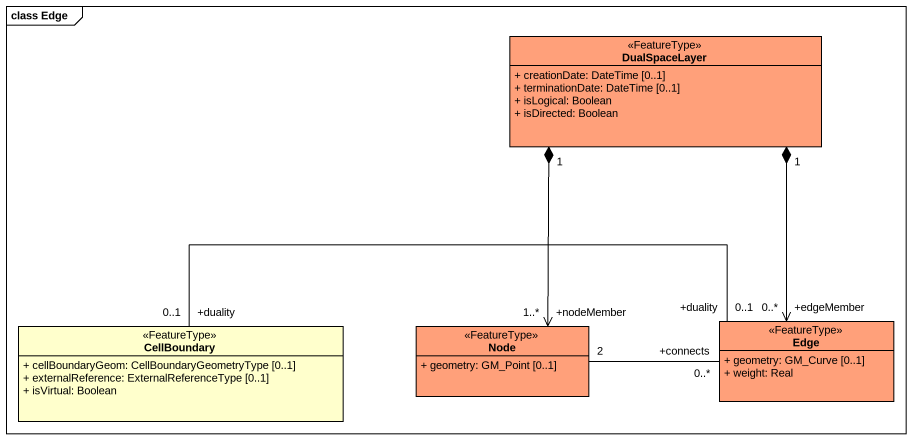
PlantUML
@startuml
mainframe class Edge
hide circle
hide empty members
skinparam classAttributeIconSize 0
class DualSpaceLayer <<FeatureType>> #FFA07A {
  + creationDate: DateTime [0..1]
  + terminationDate: DateTime [0..1]
  + isLogical: Boolean
  + isDirected: Boolean
}
class CellBoundary <<FeatureType>> {
  + cellBoundaryGeom: CellBoundaryGeometryType [0..1]
  + externalReference: ExternalReferenceType [0..1]
  + isVirtual: Boolean
}
class "Node" as Node_ <<FeatureType>> #FFA07A {
  + geometry: GM_Point [0..1]
}
class Edge <<FeatureType>> #FFA07A {
  + geometry: GM_Curve [0..1]
  + weight: Real
}
CellBoundary "+duality\n0..1" -right- "+duality\n0..1" Edge
Node_ "+nodeMember\n1..*" <-up-* "1" DualSpaceLayer
Node_ "2" -right- "+connects\n0..*" Edge
Edge "+edgeMember\n0..*" <-up-* "1" DualSpaceLayer
@enduml
